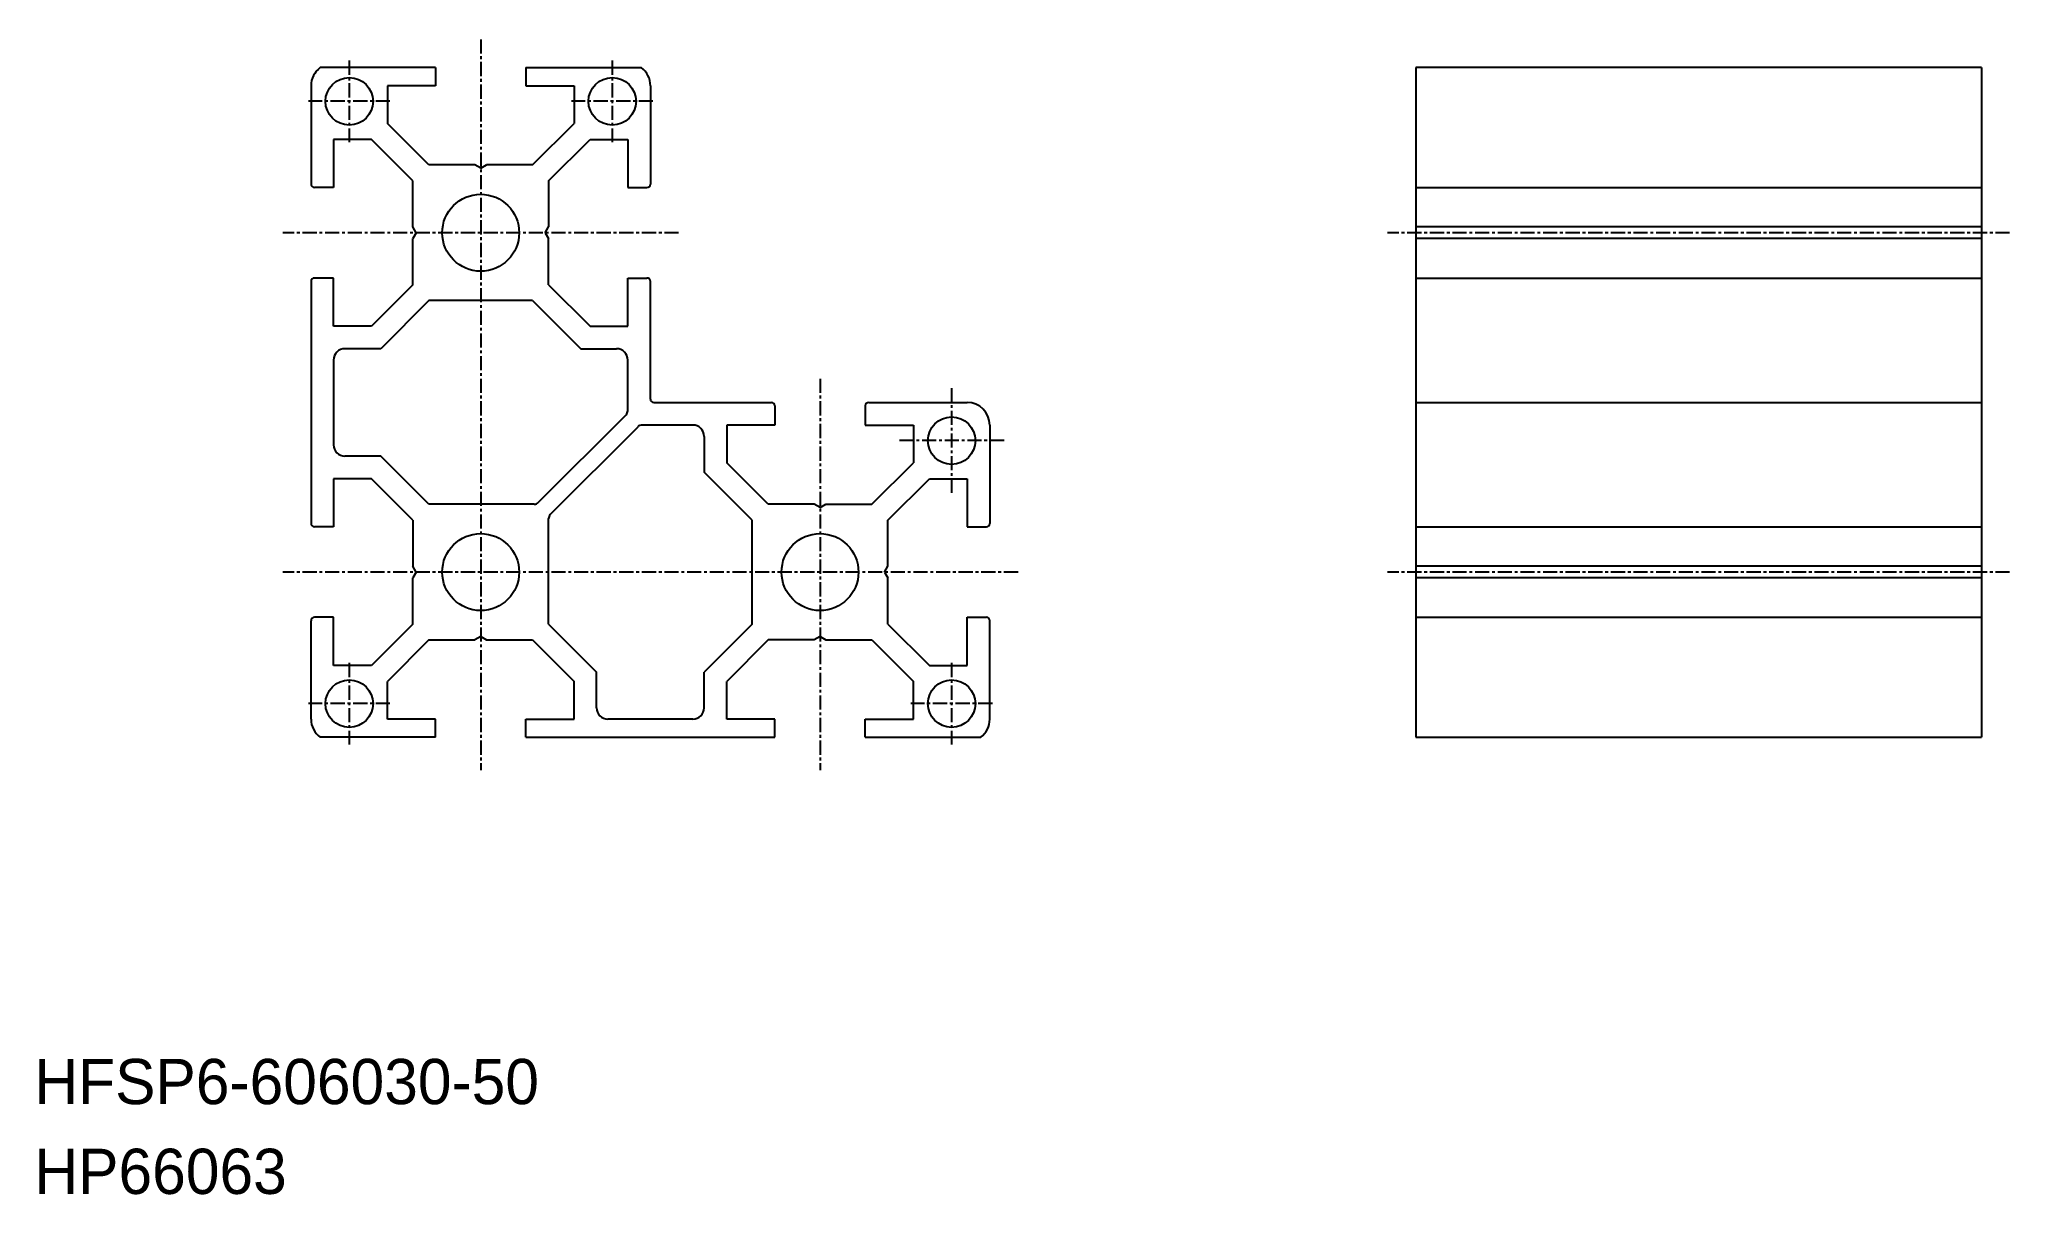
# Model space of a CAD drawing. Extents: x 0 to 175, y 0 to 102.
import ezdxf

# ---------------------------------------------------------------- set-up
doc = ezdxf.new("R2010")
doc.units = 0
doc.linetypes.add('CENTER', pattern=[2, 1.25, -0.25, 0.25, -0.25])
doc.layers.get('0').update_dxf_attribs({"linetype": 'CONTINUOUS'})
doc.layers.add('CENTER', color=1, linetype='CENTER')

msp = doc.modelspace()

# ---------------------------------------------------------------- linework, layer by layer
at = {"color": 7, "linetype": 'CONTINUOUS'}
for p, q in [((35.45, 99.58), (25.25, 99.58)), ((35.45, 99.58), (35.45, 97.98)), ((43.45, 99.58), (43.45, 97.98)), ((43.45, 99.58), (53.65, 99.58)), ((122.11, 99.58), (122.11, 40.38)), ((172.11, 99.58), (122.11, 99.58)), ((172.11, 99.58), (172.11, 40.38)), ((24.45, 97.98), (24.45, 89.28)), ((35.45, 97.98), (31.2, 97.98)), ((31.2, 97.98), (31.2, 94.64)), ((43.45, 97.98), (47.7, 97.98)), ((47.7, 97.98), (47.7, 94.64)), ((54.45, 97.98), (54.45, 89.28)), ((34.87, 90.98), (31.2, 94.64)), ((44.04, 90.98), (47.7, 94.64)), ((26.45, 93.23), (26.45, 88.98)), ((29.79, 93.23), (26.45, 93.23)), ((33.45, 89.56), (29.79, 93.23)), ((45.45, 89.56), (49.12, 93.23)), ((49.12, 93.23), (52.45, 93.23)), ((52.45, 93.23), (52.45, 88.98)), ((38.94, 90.98), (34.87, 90.98)), ((39.45, 90.68), (38.94, 90.98)), ((39.45, 90.68), (39.97, 90.98)), ((44.04, 90.98), (39.97, 90.98)), ((26.45, 88.98), (24.75, 88.98)), ((33.45, 85.49), (33.45, 89.56)), ((45.45, 89.56), (45.45, 85.49)), ((52.45, 88.98), (54.15, 88.98)), ((122.11, 88.98), (172.11, 88.98)), ((33.75, 84.98), (33.45, 85.49)), ((45.15, 84.98), (45.45, 85.49)), ((172.11, 85.49), (122.11, 85.49)), ((33.75, 84.98), (33.45, 84.46)), ((33.45, 80.39), (33.45, 84.46)), ((45.15, 84.98), (45.45, 84.46)), ((45.45, 80.39), (45.45, 84.46)), ((172.11, 84.46), (122.11, 84.46)), ((24.45, 80.68), (24.45, 59.28)), ((26.45, 80.98), (24.75, 80.98)), ((26.45, 76.73), (26.45, 80.98)), ((33.45, 80.39), (29.79, 76.73)), ((45.45, 80.39), (49.12, 76.73)), ((52.45, 80.98), (54.15, 80.98)), ((52.45, 76.73), (52.45, 80.98)), ((54.45, 70.28), (54.45, 80.68)), ((122.11, 80.98), (172.11, 80.98)), ((34.87, 78.98), (30.62, 74.73)), ((44.04, 78.98), (34.87, 78.98)), ((44.04, 78.98), (48.29, 74.73)), ((29.79, 76.73), (26.45, 76.73)), ((49.12, 76.73), (52.45, 76.73)), ((26.45, 73.73), (26.45, 66.23)), ((30.62, 74.73), (27.45, 74.73)), ((48.29, 74.73), (51.45, 74.73)), ((52.45, 69.24), (52.45, 73.73)), ((54.75, 69.98), (65.15, 69.98)), ((65.45, 69.68), (65.45, 67.98)), ((73.45, 69.68), (73.45, 67.98)), ((73.75, 69.98), (82.45, 69.98)), ((122.11, 69.98), (172.11, 69.98)), ((44.54, 61.12), (52.31, 68.89)), ((58.2, 67.98), (53.72, 67.98)), ((65.45, 67.98), (61.2, 67.98)), ((61.2, 67.98), (61.2, 64.64)), ((73.45, 67.98), (77.7, 67.98)), ((77.7, 67.98), (77.7, 64.64)), ((84.45, 67.98), (84.45, 59.28)), ((45.6, 60.06), (53.37, 67.83)), ((59.2, 66.98), (59.2, 63.81)), ((30.62, 65.23), (27.45, 65.23)), ((34.87, 60.98), (30.62, 65.23)), ((64.87, 60.98), (61.2, 64.64)), ((74.04, 60.98), (77.7, 64.64)), ((29.79, 63.23), (26.45, 63.23)), ((26.45, 63.23), (26.45, 58.98)), ((33.45, 59.56), (29.79, 63.23)), ((63.45, 59.56), (59.2, 63.81)), ((75.45, 59.56), (79.12, 63.23)), ((79.12, 63.23), (82.45, 63.23)), ((82.45, 63.23), (82.45, 58.98)), ((44.19, 60.98), (34.87, 60.98)), ((68.94, 60.98), (64.87, 60.98)), ((69.45, 60.68), (68.94, 60.98)), ((69.45, 60.68), (69.97, 60.98)), ((69.97, 60.98), (74.04, 60.98)), ((33.45, 59.56), (33.45, 55.49)), ((45.45, 50.39), (45.45, 59.71)), ((63.45, 50.39), (63.45, 59.56)), ((75.45, 55.49), (75.45, 59.56)), ((26.45, 58.98), (24.75, 58.98)), ((82.45, 58.98), (84.15, 58.98)), ((122.11, 58.98), (172.11, 58.98)), ((33.75, 54.98), (33.45, 55.49)), ((33.75, 54.98), (33.45, 54.46)), ((33.45, 50.39), (33.45, 54.46)), ((75.15, 54.98), (75.45, 55.49)), ((75.15, 54.98), (75.45, 54.46)), ((75.45, 50.39), (75.45, 54.46)), ((172.11, 55.49), (122.11, 55.49)), ((172.11, 54.46), (122.11, 54.46)), ((24.45, 41.98), (24.45, 50.68)), ((26.45, 50.98), (24.75, 50.98)), ((26.45, 46.73), (26.45, 50.98)), ((82.45, 46.73), (82.45, 50.98)), ((82.45, 50.98), (84.15, 50.98)), ((84.45, 41.98), (84.45, 50.68)), ((122.11, 50.98), (172.11, 50.98)), ((33.45, 50.39), (29.79, 46.73)), ((34.87, 48.98), (31.2, 45.31)), ((34.87, 48.98), (38.94, 48.98)), ((39.45, 49.28), (38.94, 48.98)), ((39.45, 49.28), (39.97, 48.98)), ((39.97, 48.98), (44.04, 48.98)), ((44.04, 48.98), (47.7, 45.31)), ((45.45, 50.39), (49.7, 46.14)), ((63.45, 50.39), (59.2, 46.14)), ((64.87, 48.98), (61.2, 45.31)), ((68.94, 48.98), (64.87, 48.98)), ((69.45, 49.28), (68.94, 48.98)), ((69.45, 49.28), (69.97, 48.98)), ((69.97, 48.98), (74.04, 48.98)), ((74.04, 48.98), (77.7, 45.31)), ((75.45, 50.39), (79.12, 46.73)), ((29.79, 46.73), (26.45, 46.73)), ((31.2, 41.98), (31.2, 45.31)), ((47.7, 41.98), (47.7, 45.31)), ((49.7, 42.98), (49.7, 46.14)), ((59.2, 42.98), (59.2, 46.14)), ((61.2, 41.98), (61.2, 45.31)), ((77.7, 41.98), (77.7, 45.31)), ((79.12, 46.73), (82.45, 46.73)), ((35.45, 41.98), (31.2, 41.98)), ((35.45, 40.38), (35.45, 41.98)), ((43.45, 41.98), (47.7, 41.98)), ((43.45, 40.38), (43.45, 41.98)), ((58.2, 41.98), (50.7, 41.98)), ((65.45, 41.98), (61.2, 41.98)), ((65.45, 40.38), (65.45, 41.98)), ((73.45, 41.98), (77.7, 41.98)), ((73.45, 40.38), (73.45, 41.98)), ((35.45, 40.38), (25.25, 40.38)), ((43.45, 40.38), (65.45, 40.38)), ((73.45, 40.38), (83.65, 40.38)), ((122.11, 40.38), (172.11, 40.38))]:
    msp.add_line(p, q, dxfattribs=at)
for centre, radius in [((27.83, 96.6), 2.1), ((51.08, 96.6), 2.1), ((39.45, 84.98), 3.4), ((81.08, 66.6), 2.1), ((39.45, 54.98), 3.4), ((69.45, 54.98), 3.4), ((27.83, 43.35), 2.1), ((81.08, 43.35), 2.1)]:
    msp.add_circle(centre, radius, dxfattribs=at)
for centre, radius, start, end in [((26.45, 97.98), 2, 126.8699, 180), ((52.45, 97.98), 2, 0, 53.1301), ((24.75, 89.28), 0.3, 180, 270), ((54.15, 89.28), 0.3, 270, 0), ((24.75, 80.68), 0.3, 90, 180), ((54.15, 80.68), 0.3, 0, 90), ((27.45, 73.73), 1, 90, 180), ((51.45, 73.73), 1, 0, 90), ((54.75, 70.28), 0.3, 180, 270), ((65.15, 69.68), 0.3, 360, 90), ((73.75, 69.68), 0.3, 90, 180), ((82.45, 67.98), 2, 0, 90), ((51.95, 69.24), 0.5, 315, 0), ((53.72, 67.48), 0.5, 90, 135), ((58.2, 66.98), 1, 0, 90), ((27.45, 66.23), 1, 180, 270), ((44.19, 61.48), 0.5, 270, 315), ((24.75, 59.28), 0.3, 180, 270), ((45.95, 59.71), 0.5, 135, 180), ((84.15, 59.28), 0.3, 270, 0), ((24.75, 50.68), 0.3, 90, 180), ((84.15, 50.68), 0.3, 0, 90), ((26.45, 41.98), 2, 180, 233.1301), ((50.7, 42.98), 1, 180, 270), ((58.2, 42.98), 1, 270, 0), ((82.45, 41.98), 2, 306.8699, 0)]:
    msp.add_arc(centre, radius, start, end, dxfattribs=at)
at = {"layer": 'CENTER', "color": 1, "linetype": 'CENTER'}
for p, q in [((39.45, 102.08), (39.45, 37.48)), ((27.83, 100.2), (27.83, 93)), ((51.08, 100.2), (51.08, 93)), ((31.43, 96.6), (24.23, 96.6)), ((54.68, 96.6), (47.48, 96.6)), ((56.95, 84.98), (21.95, 84.98)), ((174.61, 84.98), (119.61, 84.98)), ((69.45, 72.08), (69.45, 37.48)), ((81.08, 71.24), (81.08, 61.96)), ((85.72, 66.6), (76.44, 66.6)), ((86.95, 54.98), (21.95, 54.98)), ((174.61, 54.98), (119.61, 54.98)), ((27.83, 46.95), (27.83, 39.75)), ((81.08, 46.95), (81.08, 39.75)), ((31.43, 43.35), (24.23, 43.35)), ((84.68, 43.35), (77.48, 43.35))]:
    msp.add_line(p, q, dxfattribs=at)

# ---------------------------------------------------------------- texts
at = {"color": 7, "linetype": 'CONTINUOUS'}
for s, p in [('HFSP6-606030-50', (0, 7.94)), ('HP66063', (0, 0))]:
    msp.add_text(s, height=4, dxfattribs=at).set_placement(p)

doc.saveas('drawing.dxf')
